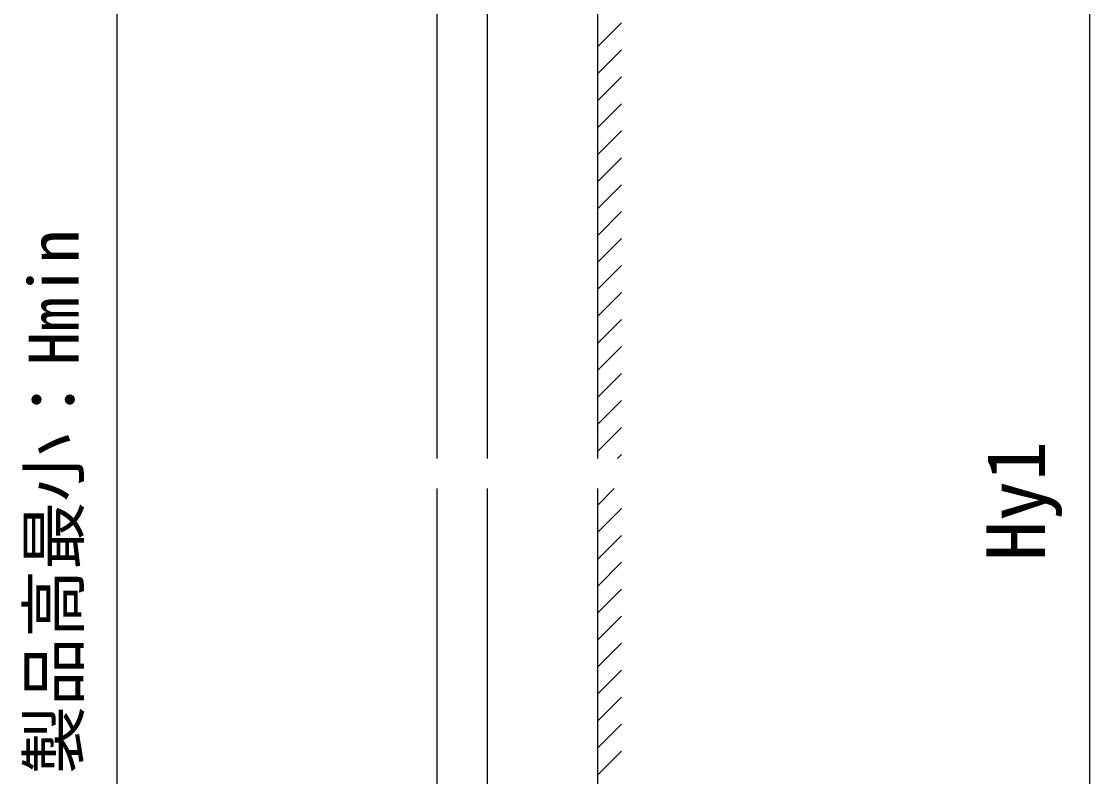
# Model space of a CAD drawing. Units: millimetres, scale not verified. Extents: x -1750 to 1750, y -2608 to 2592.
# Drawn here: x 202 to 736, y -1847 to -1470 of the extents above; entities that cross this region are included whole.
import ezdxf
from ezdxf.enums import TextEntityAlignment as Align

# ---------------------------------------------------------------- set-up
doc = ezdxf.new("R2010")
doc.units = ezdxf.units.MM
doc.header["$LTSCALE"] = 14
for name, color, linetype in [('0-3_YKK_12', 2, 'Continuous'), ('0-5_YKK_D', 6, 'Continuous'), ('0-7_YSS_K', 3, 'Continuous')]:
    doc.layers.add(name, color=color, linetype=linetype)
doc.styles.add('ＭＳ ゴシック', font='')
doc.styles.get('ＭＳ ゴシック').set_extended_font_data('MS Gothic')

msp = doc.modelspace()

# ---------------------------------------------------------------- linework, layer by layer
at = {"layer": '0-3_YKK_12'}
for points in [[(410, -1688.5), (410, -1208.5), (435, -1208.5), (435, -1688.5)], [(435, -1703.5), (435, -2108.5), (410, -2108.5), (410, -1703.5)]]:
    msp.add_lwpolyline(points, dxfattribs=at)
at = {"layer": '0-5_YKK_D'}
for p, q in [((250, -1243.5), (250, -2073.5)), ((735.8, -1358.5), (735.8, -2033.5))]:
    msp.add_line(p, q, dxfattribs=at)
at = {"layer": '0-7_YSS_K'}
for p, q in [((490, -1178.5), (490, -1688.5)), ((490, -1482.93), (502, -1470.93)), ((490, -1496.4), (502, -1484.4)), ((490, -1509.87), (502, -1497.87)), ((490, -1523.34), (502, -1511.34)), ((490, -1536.81), (502, -1524.81)), ((490, -1550.28), (502, -1538.28)), ((490, -1563.75), (502, -1551.75)), ((490, -1577.22), (502, -1565.22)), ((490, -1590.69), (502, -1578.69)), ((490, -1604.16), (502, -1592.16)), ((490, -1617.63), (502, -1605.63)), ((490, -1631.1), (502, -1619.1)), ((490, -1644.57), (502, -1632.57)), ((490, -1658.04), (502, -1646.04)), ((490, -1671.51), (502, -1659.51)), ((490, -1684.99), (502, -1672.99)), ((499.96, -1688.5), (502, -1686.46)), ((490, -1703.5), (490, -2138.5)), ((490, -1711.93), (498.43, -1703.5)), ((490, -1725.4), (502, -1713.4)), ((490, -1738.87), (502, -1726.87)), ((490, -1752.34), (502, -1740.34)), ((490, -1765.81), (502, -1753.81)), ((490, -1779.28), (502, -1767.28)), ((490, -1792.75), (502, -1780.75)), ((490, -1806.22), (502, -1794.22)), ((490, -1819.69), (502, -1807.69)), ((490, -1833.16), (502, -1821.16)), ((490, -1846.63), (502, -1834.63))]:
    msp.add_line(p, q, dxfattribs=at)

# ---------------------------------------------------------------- texts
at = {"layer": '0-5_YKK_D', "style": 'ＭＳ ゴシック'}
for s, height, p in [('製品高最小：Hmin', 24.93, (238.4, -1846.08)), ('Hy1', 29.33, (722.3, -1739.64))]:
    msp.add_text(s, height=height, rotation=90, dxfattribs=at).set_placement(p, align=Align.BOTTOM_LEFT)

doc.saveas('drawing.dxf')
